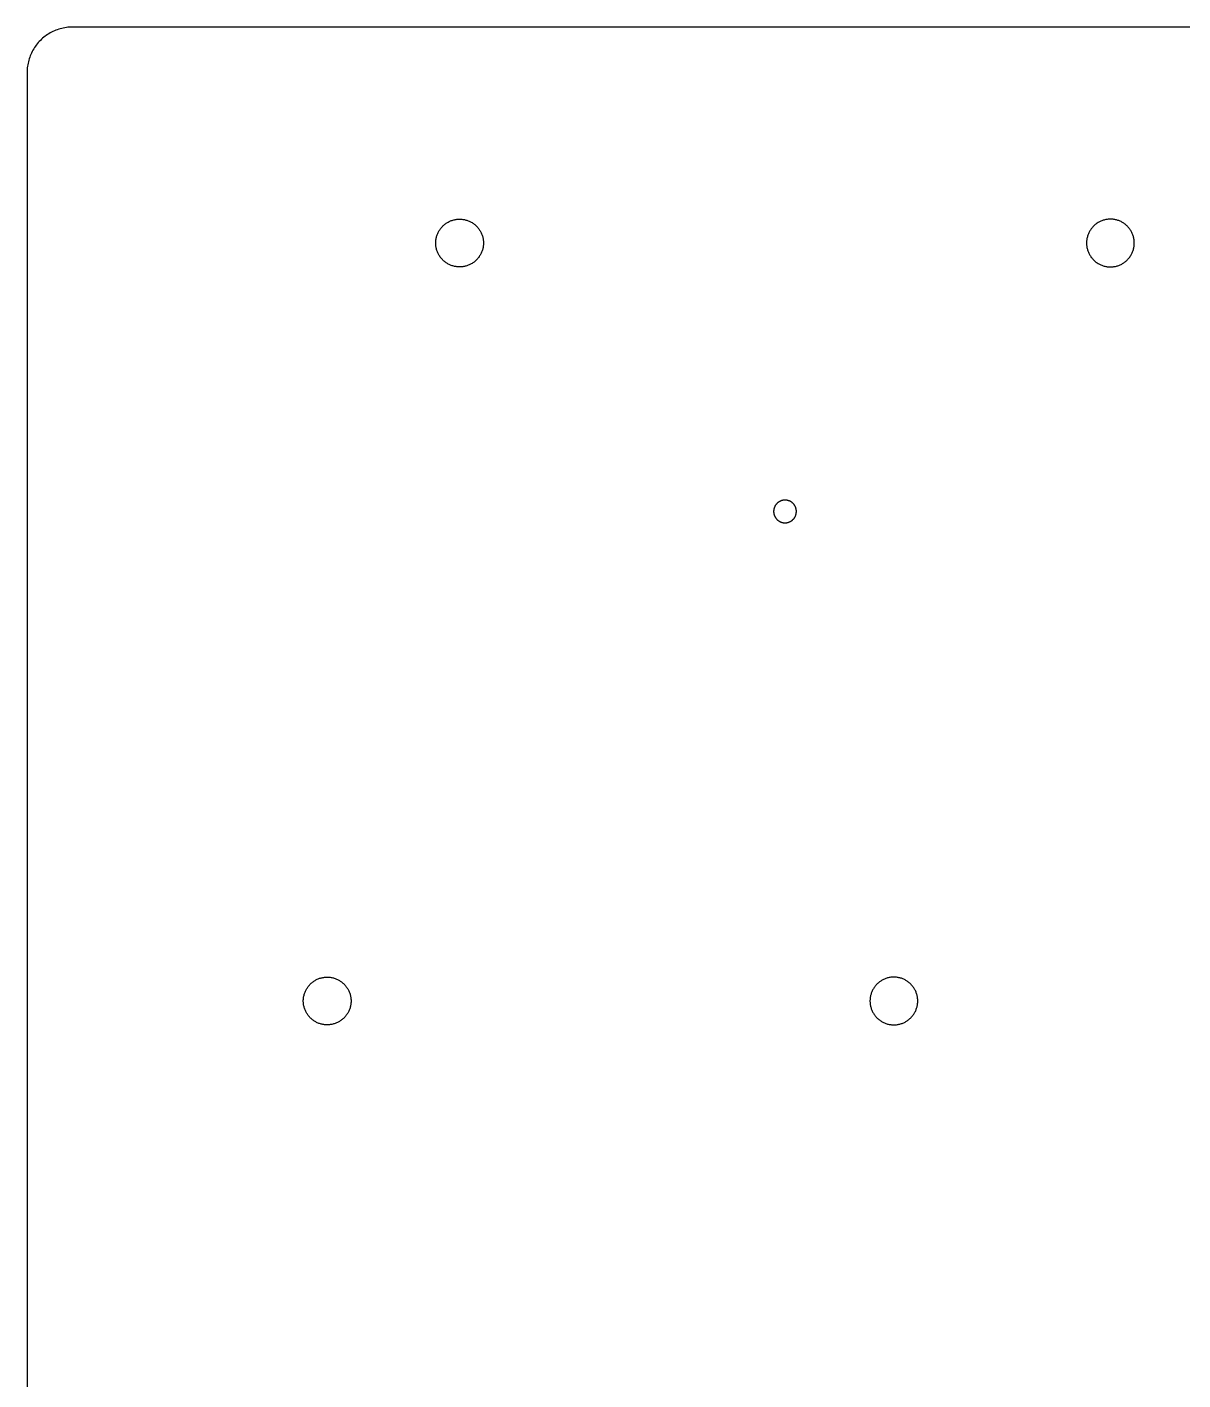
# Model space of a CAD drawing. Header units: millimetres. Extents: x 93 to 198, y -211 to -92.
# Drawn here: x 93.3 to 144.1, y -151.9 to -92.4 of the extents above; entities that cross this region are included whole.
import ezdxf

# ---------------------------------------------------------------- set-up
doc = ezdxf.new("R2010")
doc.units = ezdxf.units.MM
doc.layers.add('bottom_plate', color=18, linetype='Continuous', true_color=0x000000)

msp = doc.modelspace()

# ---------------------------------------------------------------- linework, layer by layer
at = {"layer": 'bottom_plate'}
for p, q in [((94.072, -92.821), (94.018, -92.863)), ((94.127, -92.781), (94.072, -92.821)), ((94.183, -92.742), (94.127, -92.781)), ((94.241, -92.706), (94.183, -92.742)), ((94.3, -92.671), (94.241, -92.706)), ((94.36, -92.639), (94.3, -92.671)), ((94.421, -92.609), (94.36, -92.639)), ((94.483, -92.58), (94.421, -92.609)), ((94.546, -92.554), (94.483, -92.58)), ((94.61, -92.53), (94.546, -92.554)), ((94.675, -92.508), (94.61, -92.53)), ((94.74, -92.489), (94.675, -92.508)), ((94.807, -92.472), (94.74, -92.489)), ((94.873, -92.457), (94.807, -92.472)), ((94.94, -92.444), (94.873, -92.457)), ((95.008, -92.433), (94.94, -92.444)), ((95.076, -92.425), (95.008, -92.433)), ((95.144, -92.419), (95.076, -92.425)), ((95.212, -92.416), (95.144, -92.419)), ((95.28, -92.415), (95.212, -92.416)), ((196.055, -92.415), (95.28, -92.415)), ((93.571, -93.376), (93.537, -93.435)), ((93.608, -93.318), (93.571, -93.376)), ((93.646, -93.261), (93.608, -93.318)), ((93.686, -93.206), (93.646, -93.261)), ((93.729, -93.153), (93.686, -93.206)), ((93.773, -93.1), (93.729, -93.153)), ((93.818, -93.05), (93.773, -93.1)), ((93.866, -93.001), (93.818, -93.05)), ((93.915, -92.953), (93.866, -93.001)), ((93.966, -92.907), (93.915, -92.953)), ((94.018, -92.863), (93.966, -92.907)), ((93.322, -94.008), (93.309, -94.075)), ((93.337, -93.941), (93.322, -94.008)), ((93.354, -93.875), (93.337, -93.941)), ((93.374, -93.81), (93.354, -93.875)), ((93.396, -93.745), (93.374, -93.81)), ((93.419, -93.681), (93.396, -93.745)), ((93.446, -93.618), (93.419, -93.681)), ((93.474, -93.556), (93.446, -93.618)), ((93.504, -93.495), (93.474, -93.556)), ((93.537, -93.435), (93.504, -93.495)), ((93.281, -94.346), (93.28, -94.415)), ((93.28, -94.415), (93.28, -209.427)), ((93.285, -94.278), (93.281, -94.346)), ((93.291, -94.21), (93.285, -94.278)), ((93.299, -94.142), (93.291, -94.21)), ((93.309, -94.075), (93.299, -94.142)), ((111.572, -101.163), (111.599, -101.138)), ((111.599, -101.138), (111.626, -101.114)), ((111.626, -101.114), (111.654, -101.091)), ((111.654, -101.091), (111.683, -101.068)), ((111.683, -101.068), (111.713, -101.047)), ((111.713, -101.047), (111.744, -101.027)), ((111.744, -101.027), (111.775, -101.008)), ((111.775, -101.008), (111.807, -100.991)), ((111.807, -100.991), (111.839, -100.974)), ((111.839, -100.974), (111.872, -100.958)), ((111.872, -100.958), (111.905, -100.944)), ((111.905, -100.944), (111.939, -100.93)), ((111.939, -100.93), (111.974, -100.918)), ((111.974, -100.918), (112.008, -100.907)), ((112.008, -100.907), (112.044, -100.898)), ((112.044, -100.898), (112.079, -100.889)), ((112.079, -100.889), (112.115, -100.882)), ((112.115, -100.882), (112.151, -100.876)), ((112.151, -100.876), (112.187, -100.871)), ((112.187, -100.871), (112.223, -100.868)), ((112.223, -100.868), (112.259, -100.866)), ((112.259, -100.866), (112.296, -100.865)), ((112.296, -100.865), (112.332, -100.865)), ((112.332, -100.865), (112.369, -100.867)), ((112.369, -100.867), (112.405, -100.87)), ((112.405, -100.87), (112.441, -100.874)), ((112.441, -100.874), (112.477, -100.879)), ((112.477, -100.879), (112.513, -100.886)), ((112.513, -100.886), (112.549, -100.893)), ((112.549, -100.893), (112.584, -100.902)), ((112.584, -100.902), (112.619, -100.913)), ((112.619, -100.913), (112.654, -100.924)), ((112.654, -100.924), (112.688, -100.937)), ((112.688, -100.937), (112.722, -100.951)), ((112.722, -100.951), (112.755, -100.966)), ((112.755, -100.966), (112.787, -100.982)), ((112.787, -100.982), (112.819, -100.999)), ((112.819, -100.999), (112.851, -101.018)), ((112.851, -101.018), (112.882, -101.037)), ((112.882, -101.037), (112.912, -101.058)), ((112.912, -101.058), (112.941, -101.079)), ((112.941, -101.079), (112.97, -101.102)), ((112.97, -101.102), (112.998, -101.126)), ((112.998, -101.126), (113.025, -101.15)), ((113.025, -101.15), (113.051, -101.175)), ((140.21, -101.15), (140.184, -101.175)), ((140.237, -101.126), (140.21, -101.15)), ((140.265, -101.102), (140.237, -101.126)), ((140.294, -101.079), (140.265, -101.102)), ((140.323, -101.058), (140.294, -101.079)), ((140.353, -101.037), (140.323, -101.058)), ((140.384, -101.018), (140.353, -101.037)), ((140.416, -100.999), (140.384, -101.018)), ((140.448, -100.982), (140.416, -100.999)), ((140.48, -100.966), (140.448, -100.982)), ((140.514, -100.951), (140.48, -100.966)), ((140.547, -100.937), (140.514, -100.951)), ((140.581, -100.924), (140.547, -100.937)), ((140.616, -100.913), (140.581, -100.924)), ((140.651, -100.902), (140.616, -100.913)), ((140.686, -100.893), (140.651, -100.902)), ((140.722, -100.886), (140.686, -100.893)), ((140.758, -100.879), (140.722, -100.886)), ((140.794, -100.874), (140.758, -100.879)), ((140.83, -100.87), (140.794, -100.874)), ((140.866, -100.867), (140.83, -100.87)), ((140.903, -100.865), (140.866, -100.867)), ((140.939, -100.865), (140.903, -100.865)), ((140.976, -100.866), (140.939, -100.865)), ((141.012, -100.868), (140.976, -100.866)), ((141.048, -100.871), (141.012, -100.868)), ((141.084, -100.876), (141.048, -100.871)), ((141.12, -100.882), (141.084, -100.876)), ((141.156, -100.889), (141.12, -100.882)), ((141.192, -100.898), (141.156, -100.889)), ((141.227, -100.907), (141.192, -100.898)), ((141.261, -100.918), (141.227, -100.907)), ((141.296, -100.93), (141.261, -100.918)), ((141.33, -100.944), (141.296, -100.93)), ((141.363, -100.958), (141.33, -100.944)), ((141.396, -100.974), (141.363, -100.958)), ((141.429, -100.991), (141.396, -100.974)), ((141.46, -101.008), (141.429, -100.991)), ((141.491, -101.027), (141.46, -101.008)), ((141.522, -101.047), (141.491, -101.027)), ((141.552, -101.068), (141.522, -101.047)), ((141.581, -101.091), (141.552, -101.068)), ((141.609, -101.114), (141.581, -101.091)), ((141.636, -101.138), (141.609, -101.114)), ((141.663, -101.163), (141.636, -101.138)), ((111.265, -101.769), (111.271, -101.733)), ((111.271, -101.733), (111.278, -101.698)), ((111.278, -101.698), (111.286, -101.662)), ((111.286, -101.662), (111.295, -101.627)), ((111.295, -101.627), (111.306, -101.592)), ((111.306, -101.592), (111.318, -101.558)), ((111.318, -101.558), (111.331, -101.523)), ((111.331, -101.523), (111.345, -101.49)), ((111.345, -101.49), (111.36, -101.457)), ((111.36, -101.457), (111.377, -101.424)), ((111.377, -101.424), (111.394, -101.392)), ((111.394, -101.392), (111.413, -101.361)), ((111.413, -101.361), (111.433, -101.33)), ((111.433, -101.33), (111.453, -101.301)), ((111.453, -101.301), (111.475, -101.271)), ((111.475, -101.271), (111.498, -101.243)), ((111.498, -101.243), (111.522, -101.215)), ((111.522, -101.215), (111.547, -101.189)), ((111.547, -101.189), (111.572, -101.163)), ((113.051, -101.175), (113.076, -101.202)), ((113.076, -101.202), (113.1, -101.229)), ((113.1, -101.229), (113.124, -101.257)), ((113.124, -101.257), (113.146, -101.286)), ((113.146, -101.286), (113.167, -101.315)), ((113.167, -101.315), (113.187, -101.346)), ((113.187, -101.346), (113.207, -101.377)), ((113.207, -101.377), (113.225, -101.408)), ((113.225, -101.408), (113.242, -101.44)), ((113.242, -101.44), (113.258, -101.473)), ((113.258, -101.473), (113.272, -101.507)), ((113.272, -101.507), (113.286, -101.54)), ((113.286, -101.54), (113.298, -101.575)), ((113.298, -101.575), (113.31, -101.609)), ((113.31, -101.609), (113.32, -101.644)), ((113.32, -101.644), (113.328, -101.68)), ((113.328, -101.68), (113.336, -101.715)), ((113.336, -101.715), (113.342, -101.751)), ((113.342, -101.751), (113.347, -101.787)), ((139.893, -101.751), (139.888, -101.787)), ((139.899, -101.715), (139.893, -101.751)), ((139.907, -101.68), (139.899, -101.715)), ((139.915, -101.644), (139.907, -101.68)), ((139.925, -101.609), (139.915, -101.644)), ((139.937, -101.575), (139.925, -101.609)), ((139.949, -101.54), (139.937, -101.575)), ((139.963, -101.507), (139.949, -101.54)), ((139.977, -101.473), (139.963, -101.507)), ((139.993, -101.44), (139.977, -101.473)), ((140.01, -101.408), (139.993, -101.44)), ((140.028, -101.377), (140.01, -101.408)), ((140.048, -101.346), (140.028, -101.377)), ((140.068, -101.315), (140.048, -101.346)), ((140.089, -101.286), (140.068, -101.315)), ((140.112, -101.257), (140.089, -101.286)), ((140.135, -101.229), (140.112, -101.257)), ((140.159, -101.202), (140.135, -101.229)), ((140.184, -101.175), (140.159, -101.202)), ((141.688, -101.189), (141.663, -101.163)), ((141.713, -101.215), (141.688, -101.189)), ((141.737, -101.243), (141.713, -101.215)), ((141.76, -101.271), (141.737, -101.243)), ((141.782, -101.301), (141.76, -101.271)), ((141.802, -101.33), (141.782, -101.301)), ((141.822, -101.361), (141.802, -101.33)), ((141.841, -101.392), (141.822, -101.361)), ((141.858, -101.424), (141.841, -101.392)), ((141.875, -101.457), (141.858, -101.424)), ((141.89, -101.49), (141.875, -101.457)), ((141.904, -101.523), (141.89, -101.49)), ((141.917, -101.558), (141.904, -101.523)), ((141.929, -101.592), (141.917, -101.558)), ((141.94, -101.627), (141.929, -101.592)), ((141.949, -101.662), (141.94, -101.627)), ((141.957, -101.698), (141.949, -101.662)), ((141.964, -101.733), (141.957, -101.698)), ((141.97, -101.769), (141.964, -101.733)), ((111.255, -101.915), (111.256, -101.878)), ((111.256, -101.951), (111.255, -101.915)), ((111.256, -101.878), (111.258, -101.842)), ((111.258, -101.988), (111.256, -101.951)), ((111.258, -101.842), (111.261, -101.806)), ((111.261, -102.024), (111.258, -101.988)), ((111.261, -101.806), (111.265, -101.769)), ((111.265, -102.06), (111.261, -102.024)), ((111.271, -102.096), (111.265, -102.06)), ((111.278, -102.132), (111.271, -102.096)), ((111.286, -102.167), (111.278, -102.132)), ((111.295, -102.203), (111.286, -102.167)), ((111.306, -102.237), (111.295, -102.203)), ((111.318, -102.272), (111.306, -102.237)), ((111.331, -102.306), (111.318, -102.272)), ((111.345, -102.34), (111.331, -102.306)), ((111.36, -102.373), (111.345, -102.34)), ((113.272, -102.323), (113.258, -102.356)), ((113.286, -102.289), (113.272, -102.323)), ((113.298, -102.255), (113.286, -102.289)), ((113.31, -102.22), (113.298, -102.255)), ((113.32, -102.185), (113.31, -102.22)), ((113.328, -102.15), (113.32, -102.185)), ((113.336, -102.114), (113.328, -102.15)), ((113.342, -102.078), (113.336, -102.114)), ((113.347, -102.042), (113.342, -102.078)), ((113.347, -101.787), (113.351, -101.824)), ((113.351, -102.006), (113.347, -102.042)), ((113.351, -101.824), (113.354, -101.86)), ((113.354, -101.969), (113.351, -102.006)), ((113.354, -101.86), (113.355, -101.896)), ((113.355, -101.933), (113.354, -101.969)), ((113.355, -101.896), (113.355, -101.933)), ((139.881, -101.86), (139.88, -101.896)), ((139.88, -101.896), (139.88, -101.933)), ((139.88, -101.933), (139.881, -101.969)), ((139.884, -101.824), (139.881, -101.86)), ((139.881, -101.969), (139.884, -102.006)), ((139.888, -101.787), (139.884, -101.824)), ((139.884, -102.006), (139.888, -102.042)), ((139.888, -102.042), (139.893, -102.078)), ((139.893, -102.078), (139.899, -102.114)), ((139.899, -102.114), (139.907, -102.15)), ((139.907, -102.15), (139.915, -102.185)), ((139.915, -102.185), (139.925, -102.22)), ((139.925, -102.22), (139.937, -102.255)), ((139.937, -102.255), (139.949, -102.289)), ((139.949, -102.289), (139.963, -102.323)), ((139.963, -102.323), (139.977, -102.356)), ((141.875, -102.373), (141.89, -102.34)), ((141.89, -102.34), (141.904, -102.306)), ((141.904, -102.306), (141.917, -102.272)), ((141.917, -102.272), (141.929, -102.237)), ((141.929, -102.237), (141.94, -102.203)), ((141.94, -102.203), (141.949, -102.167)), ((141.949, -102.167), (141.957, -102.132)), ((141.957, -102.132), (141.964, -102.096)), ((141.964, -102.096), (141.97, -102.06)), ((141.974, -101.806), (141.97, -101.769)), ((141.97, -102.06), (141.974, -102.024)), ((141.978, -101.842), (141.974, -101.806)), ((141.974, -102.024), (141.978, -101.988)), ((141.979, -101.878), (141.978, -101.842)), ((141.978, -101.988), (141.979, -101.951)), ((141.98, -101.915), (141.979, -101.878)), ((141.979, -101.951), (141.98, -101.915)), ((111.377, -102.405), (111.36, -102.373)), ((111.394, -102.437), (111.377, -102.405)), ((111.413, -102.468), (111.394, -102.437)), ((111.433, -102.499), (111.413, -102.468)), ((111.453, -102.529), (111.433, -102.499)), ((111.475, -102.558), (111.453, -102.529)), ((111.498, -102.587), (111.475, -102.558)), ((111.522, -102.614), (111.498, -102.587)), ((111.547, -102.641), (111.522, -102.614)), ((111.572, -102.667), (111.547, -102.641)), ((111.599, -102.692), (111.572, -102.667)), ((111.626, -102.716), (111.599, -102.692)), ((111.654, -102.739), (111.626, -102.716)), ((111.683, -102.761), (111.654, -102.739)), ((111.713, -102.782), (111.683, -102.761)), ((111.744, -102.802), (111.713, -102.782)), ((111.775, -102.821), (111.744, -102.802)), ((111.807, -102.839), (111.775, -102.821)), ((111.839, -102.856), (111.807, -102.839)), ((111.872, -102.871), (111.839, -102.856)), ((111.905, -102.886), (111.872, -102.871)), ((111.939, -102.899), (111.905, -102.886)), ((111.974, -102.911), (111.939, -102.899)), ((112.008, -102.922), (111.974, -102.911)), ((112.044, -102.932), (112.008, -102.922)), ((112.079, -102.94), (112.044, -102.932)), ((112.115, -102.947), (112.079, -102.94)), ((112.513, -102.944), (112.477, -102.95)), ((112.549, -102.936), (112.513, -102.944)), ((112.584, -102.927), (112.549, -102.936)), ((112.619, -102.917), (112.584, -102.927)), ((112.654, -102.905), (112.619, -102.917)), ((112.688, -102.892), (112.654, -102.905)), ((112.722, -102.879), (112.688, -102.892)), ((112.755, -102.864), (112.722, -102.879)), ((112.787, -102.847), (112.755, -102.864)), ((112.819, -102.83), (112.787, -102.847)), ((112.851, -102.812), (112.819, -102.83)), ((112.882, -102.792), (112.851, -102.812)), ((112.912, -102.772), (112.882, -102.792)), ((112.941, -102.75), (112.912, -102.772)), ((112.97, -102.727), (112.941, -102.75)), ((112.998, -102.704), (112.97, -102.727)), ((113.025, -102.679), (112.998, -102.704)), ((113.051, -102.654), (113.025, -102.679)), ((113.076, -102.628), (113.051, -102.654)), ((113.1, -102.6), (113.076, -102.628)), ((113.124, -102.572), (113.1, -102.6)), ((113.146, -102.544), (113.124, -102.572)), ((113.167, -102.514), (113.146, -102.544)), ((113.187, -102.484), (113.167, -102.514)), ((113.207, -102.453), (113.187, -102.484)), ((113.225, -102.421), (113.207, -102.453)), ((113.242, -102.389), (113.225, -102.421)), ((113.258, -102.356), (113.242, -102.389)), ((139.977, -102.356), (139.993, -102.389)), ((139.993, -102.389), (140.01, -102.421)), ((140.01, -102.421), (140.028, -102.453)), ((140.028, -102.453), (140.048, -102.484)), ((140.048, -102.484), (140.068, -102.514)), ((140.068, -102.514), (140.089, -102.544)), ((140.089, -102.544), (140.112, -102.572)), ((140.112, -102.572), (140.135, -102.6)), ((140.135, -102.6), (140.159, -102.628)), ((140.159, -102.628), (140.184, -102.654)), ((140.184, -102.654), (140.21, -102.679)), ((140.21, -102.679), (140.237, -102.704)), ((140.237, -102.704), (140.265, -102.727)), ((140.265, -102.727), (140.294, -102.75)), ((140.294, -102.75), (140.323, -102.772)), ((140.323, -102.772), (140.353, -102.792)), ((140.353, -102.792), (140.384, -102.812)), ((140.384, -102.812), (140.416, -102.83)), ((140.416, -102.83), (140.448, -102.847)), ((140.448, -102.847), (140.48, -102.864)), ((140.48, -102.864), (140.514, -102.879)), ((140.514, -102.879), (140.547, -102.892)), ((140.547, -102.892), (140.581, -102.905)), ((140.581, -102.905), (140.616, -102.917)), ((140.616, -102.917), (140.651, -102.927)), ((140.651, -102.927), (140.686, -102.936)), ((140.686, -102.936), (140.722, -102.944)), ((140.722, -102.944), (140.758, -102.95)), ((141.12, -102.947), (141.156, -102.94)), ((141.156, -102.94), (141.192, -102.932)), ((141.192, -102.932), (141.227, -102.922)), ((141.227, -102.922), (141.261, -102.911)), ((141.261, -102.911), (141.296, -102.899)), ((141.296, -102.899), (141.33, -102.886)), ((141.33, -102.886), (141.363, -102.871)), ((141.363, -102.871), (141.396, -102.856)), ((141.396, -102.856), (141.429, -102.839)), ((141.429, -102.839), (141.46, -102.821)), ((141.46, -102.821), (141.491, -102.802)), ((141.491, -102.802), (141.522, -102.782)), ((141.522, -102.782), (141.552, -102.761)), ((141.552, -102.761), (141.581, -102.739)), ((141.581, -102.739), (141.609, -102.716)), ((141.609, -102.716), (141.636, -102.692)), ((141.636, -102.692), (141.663, -102.667)), ((141.663, -102.667), (141.688, -102.641)), ((141.688, -102.641), (141.713, -102.614)), ((141.713, -102.614), (141.737, -102.587)), ((141.737, -102.587), (141.76, -102.558)), ((141.76, -102.558), (141.782, -102.529)), ((141.782, -102.529), (141.802, -102.499)), ((141.802, -102.499), (141.822, -102.468)), ((141.822, -102.468), (141.841, -102.437)), ((141.841, -102.437), (141.858, -102.405)), ((141.858, -102.405), (141.875, -102.373)), ((112.151, -102.953), (112.115, -102.947)), ((112.187, -102.958), (112.151, -102.953)), ((112.223, -102.962), (112.187, -102.958)), ((112.259, -102.964), (112.223, -102.962)), ((112.296, -102.965), (112.259, -102.964)), ((112.332, -102.964), (112.296, -102.965)), ((112.369, -102.963), (112.332, -102.964)), ((112.405, -102.96), (112.369, -102.963)), ((112.441, -102.956), (112.405, -102.96)), ((112.477, -102.95), (112.441, -102.956)), ((140.758, -102.95), (140.794, -102.956)), ((140.794, -102.956), (140.83, -102.96)), ((140.83, -102.96), (140.866, -102.963)), ((140.866, -102.963), (140.903, -102.964)), ((140.903, -102.964), (140.939, -102.965)), ((140.939, -102.965), (140.976, -102.964)), ((140.976, -102.964), (141.012, -102.962)), ((141.012, -102.962), (141.048, -102.958)), ((141.048, -102.958), (141.084, -102.953)), ((141.084, -102.953), (141.12, -102.947)), ((126.124, -113.643, -5.15), (126.121, -113.661, -5.15)), ((126.127, -113.626, -5.15), (126.124, -113.643, -5.15)), ((126.13, -113.609, -5.15), (126.127, -113.626, -5.15)), ((126.134, -113.592, -5.15), (126.13, -113.609, -5.15)), ((126.139, -113.576, -5.15), (126.134, -113.592, -5.15)), ((126.145, -113.559, -5.15), (126.139, -113.576, -5.15)), ((126.15, -113.543, -5.15), (126.145, -113.559, -5.15)), ((126.157, -113.527, -5.15), (126.15, -113.543, -5.15)), ((126.164, -113.511, -5.15), (126.157, -113.527, -5.15)), ((126.172, -113.495, -5.15), (126.164, -113.511, -5.15)), ((126.18, -113.48, -5.15), (126.172, -113.495, -5.15)), ((126.188, -113.465, -5.15), (126.18, -113.48, -5.15)), ((126.197, -113.45, -5.15), (126.188, -113.465, -5.15)), ((126.207, -113.436, -5.15), (126.197, -113.45, -5.15)), ((126.217, -113.422, -5.15), (126.207, -113.436, -5.15)), ((126.228, -113.408, -5.15), (126.217, -113.422, -5.15)), ((126.239, -113.395, -5.15), (126.228, -113.408, -5.15)), ((126.251, -113.382, -5.15), (126.239, -113.395, -5.15)), ((126.263, -113.369, -5.15), (126.251, -113.382, -5.15)), ((126.275, -113.357, -5.15), (126.263, -113.369, -5.15)), ((126.288, -113.345, -5.15), (126.275, -113.357, -5.15)), ((126.301, -113.334, -5.15), (126.288, -113.345, -5.15)), ((126.315, -113.323, -5.15), (126.301, -113.334, -5.15)), ((126.329, -113.313, -5.15), (126.315, -113.323, -5.15)), ((126.343, -113.303, -5.15), (126.329, -113.313, -5.15)), ((126.358, -113.294, -5.15), (126.343, -113.303, -5.15)), ((126.373, -113.285, -5.15), (126.358, -113.294, -5.15)), ((126.388, -113.277, -5.15), (126.373, -113.285, -5.15)), ((126.403, -113.269, -5.15), (126.388, -113.277, -5.15)), ((126.419, -113.262, -5.15), (126.403, -113.269, -5.15)), ((126.435, -113.256, -5.15), (126.419, -113.262, -5.15)), ((126.452, -113.25, -5.15), (126.435, -113.256, -5.15)), ((126.468, -113.244, -5.15), (126.452, -113.25, -5.15)), ((126.485, -113.239, -5.15), (126.468, -113.244, -5.15)), ((126.502, -113.235, -5.15), (126.485, -113.239, -5.15)), ((126.518, -113.231, -5.15), (126.502, -113.235, -5.15)), ((126.536, -113.228, -5.15), (126.518, -113.231, -5.15)), ((126.553, -113.225, -5.15), (126.536, -113.228, -5.15)), ((126.57, -113.223, -5.15), (126.553, -113.225, -5.15)), ((126.587, -113.222, -5.15), (126.57, -113.223, -5.15)), ((126.605, -113.221, -5.15), (126.587, -113.222, -5.15)), ((126.622, -113.221, -5.15), (126.605, -113.221, -5.15)), ((126.639, -113.222, -5.15), (126.622, -113.221, -5.15)), ((126.657, -113.223, -5.15), (126.639, -113.222, -5.15)), ((126.674, -113.224, -5.15), (126.657, -113.223, -5.15)), ((126.691, -113.227, -5.15), (126.674, -113.224, -5.15)), ((126.708, -113.229, -5.15), (126.691, -113.227, -5.15)), ((126.725, -113.233, -5.15), (126.708, -113.229, -5.15)), ((126.742, -113.237, -5.15), (126.725, -113.233, -5.15)), ((126.759, -113.242, -5.15), (126.742, -113.237, -5.15)), ((126.775, -113.247, -5.15), (126.759, -113.242, -5.15)), ((126.792, -113.252, -5.15), (126.775, -113.247, -5.15)), ((126.808, -113.259, -5.15), (126.792, -113.252, -5.15)), ((126.824, -113.266, -5.15), (126.808, -113.259, -5.15)), ((126.84, -113.273, -5.15), (126.824, -113.266, -5.15)), ((126.855, -113.281, -5.15), (126.84, -113.273, -5.15)), ((126.87, -113.29, -5.15), (126.855, -113.281, -5.15)), ((126.885, -113.299, -5.15), (126.87, -113.29, -5.15)), ((126.899, -113.308, -5.15), (126.885, -113.299, -5.15)), ((126.914, -113.318, -5.15), (126.899, -113.308, -5.15)), ((126.927, -113.329, -5.15), (126.914, -113.318, -5.15)), ((126.941, -113.34, -5.15), (126.927, -113.329, -5.15)), ((126.954, -113.351, -5.15), (126.941, -113.34, -5.15)), ((126.967, -113.363, -5.15), (126.954, -113.351, -5.15)), ((126.979, -113.375, -5.15), (126.967, -113.363, -5.15)), ((126.991, -113.388, -5.15), (126.979, -113.375, -5.15)), ((127.002, -113.401, -5.15), (126.991, -113.388, -5.15)), ((127.013, -113.415, -5.15), (127.002, -113.401, -5.15)), ((127.023, -113.429, -5.15), (127.013, -113.415, -5.15)), ((127.033, -113.443, -5.15), (127.023, -113.429, -5.15)), ((127.042, -113.458, -5.15), (127.033, -113.443, -5.15)), ((127.051, -113.472, -5.15), (127.042, -113.458, -5.15)), ((127.06, -113.488, -5.15), (127.051, -113.472, -5.15)), ((127.068, -113.503, -5.15), (127.06, -113.488, -5.15)), ((127.075, -113.519, -5.15), (127.068, -113.503, -5.15)), ((127.082, -113.535, -5.15), (127.075, -113.519, -5.15)), ((127.088, -113.551, -5.15), (127.082, -113.535, -5.15)), ((127.093, -113.567, -5.15), (127.088, -113.551, -5.15)), ((127.098, -113.584, -5.15), (127.093, -113.567, -5.15)), ((127.103, -113.601, -5.15), (127.098, -113.584, -5.15)), ((127.107, -113.618, -5.15), (127.103, -113.601, -5.15)), ((127.11, -113.635, -5.15), (127.107, -113.618, -5.15)), ((127.113, -113.652, -5.15), (127.11, -113.635, -5.15)), ((127.115, -113.669, -5.15), (127.113, -113.652, -5.15)), ((126.119, -113.678, -5.15), (126.118, -113.695, -5.15)), ((126.118, -113.695, -5.15), (126.118, -113.712, -5.15)), ((126.118, -113.712, -5.15), (126.118, -113.73, -5.15)), ((126.118, -113.73, -5.15), (126.118, -113.747, -5.15)), ((126.118, -113.747, -5.15), (126.119, -113.764, -5.15)), ((126.121, -113.661, -5.15), (126.119, -113.678, -5.15)), ((126.119, -113.764, -5.15), (126.121, -113.782, -5.15)), ((126.121, -113.782, -5.15), (126.124, -113.799, -5.15)), ((126.124, -113.799, -5.15), (126.127, -113.816, -5.15)), ((126.127, -113.816, -5.15), (126.13, -113.833, -5.15)), ((126.13, -113.833, -5.15), (126.134, -113.85, -5.15)), ((126.134, -113.85, -5.15), (126.139, -113.867, -5.15)), ((126.139, -113.867, -5.15), (126.145, -113.883, -5.15)), ((126.145, -113.883, -5.15), (126.15, -113.899, -5.15)), ((126.15, -113.899, -5.15), (126.157, -113.915, -5.15)), ((126.157, -113.915, -5.15), (126.164, -113.931, -5.15)), ((126.164, -113.931, -5.15), (126.172, -113.947, -5.15)), ((126.172, -113.947, -5.15), (126.18, -113.962, -5.15)), ((126.18, -113.962, -5.15), (126.188, -113.977, -5.15)), ((126.188, -113.977, -5.15), (126.197, -113.992, -5.15)), ((126.197, -113.992, -5.15), (126.207, -114.007, -5.15)), ((126.207, -114.007, -5.15), (126.217, -114.021, -5.15)), ((126.217, -114.021, -5.15), (126.228, -114.034, -5.15)), ((126.228, -114.034, -5.15), (126.239, -114.048, -5.15)), ((126.239, -114.048, -5.15), (126.251, -114.061, -5.15)), ((126.251, -114.061, -5.15), (126.263, -114.073, -5.15)), ((126.263, -114.073, -5.15), (126.275, -114.085, -5.15)), ((126.275, -114.085, -5.15), (126.288, -114.097, -5.15)), ((126.288, -114.097, -5.15), (126.301, -114.108, -5.15)), ((126.301, -114.108, -5.15), (126.315, -114.119, -5.15)), ((126.315, -114.119, -5.15), (126.329, -114.129, -5.15)), ((126.329, -114.129, -5.15), (126.343, -114.139, -5.15)), ((126.343, -114.139, -5.15), (126.358, -114.148, -5.15)), ((126.358, -114.148, -5.15), (126.373, -114.157, -5.15)), ((126.373, -114.157, -5.15), (126.388, -114.165, -5.15)), ((126.388, -114.165, -5.15), (126.403, -114.173, -5.15)), ((126.403, -114.173, -5.15), (126.419, -114.18, -5.15)), ((126.419, -114.18, -5.15), (126.435, -114.187, -5.15)), ((126.435, -114.187, -5.15), (126.452, -114.193, -5.15)), ((126.452, -114.193, -5.15), (126.468, -114.198, -5.15)), ((126.468, -114.198, -5.15), (126.485, -114.203, -5.15)), ((126.485, -114.203, -5.15), (126.502, -114.207, -5.15)), ((126.502, -114.207, -5.15), (126.518, -114.211, -5.15)), ((126.518, -114.211, -5.15), (126.536, -114.214, -5.15)), ((126.536, -114.214, -5.15), (126.553, -114.217, -5.15)), ((126.553, -114.217, -5.15), (126.57, -114.219, -5.15)), ((126.57, -114.219, -5.15), (126.587, -114.22, -5.15)), ((126.587, -114.22, -5.15), (126.605, -114.221, -5.15)), ((126.605, -114.221, -5.15), (126.622, -114.221, -5.15)), ((126.622, -114.221, -5.15), (126.639, -114.221, -5.15)), ((126.639, -114.221, -5.15), (126.657, -114.22, -5.15)), ((126.657, -114.22, -5.15), (126.674, -114.218, -5.15)), ((126.674, -114.218, -5.15), (126.691, -114.216, -5.15)), ((126.691, -114.216, -5.15), (126.708, -114.213, -5.15)), ((126.708, -114.213, -5.15), (126.725, -114.209, -5.15)), ((126.725, -114.209, -5.15), (126.742, -114.205, -5.15)), ((126.742, -114.205, -5.15), (126.759, -114.201, -5.15)), ((126.759, -114.201, -5.15), (126.775, -114.196, -5.15)), ((126.775, -114.196, -5.15), (126.792, -114.19, -5.15)), ((126.792, -114.19, -5.15), (126.808, -114.184, -5.15)), ((126.808, -114.184, -5.15), (126.824, -114.177, -5.15)), ((126.824, -114.177, -5.15), (126.84, -114.169, -5.15)), ((126.84, -114.169, -5.15), (126.855, -114.161, -5.15)), ((126.855, -114.161, -5.15), (126.87, -114.153, -5.15)), ((126.87, -114.153, -5.15), (126.885, -114.144, -5.15)), ((126.885, -114.144, -5.15), (126.899, -114.134, -5.15)), ((126.899, -114.134, -5.15), (126.914, -114.124, -5.15)), ((126.914, -114.124, -5.15), (126.927, -114.114, -5.15)), ((126.927, -114.114, -5.15), (126.941, -114.103, -5.15)), ((126.941, -114.103, -5.15), (126.954, -114.091, -5.15)), ((126.954, -114.091, -5.15), (126.967, -114.079, -5.15)), ((126.967, -114.079, -5.15), (126.979, -114.067, -5.15)), ((126.979, -114.067, -5.15), (126.991, -114.054, -5.15)), ((126.991, -114.054, -5.15), (127.002, -114.041, -5.15)), ((127.002, -114.041, -5.15), (127.013, -114.028, -5.15)), ((127.013, -114.028, -5.15), (127.023, -114.014, -5.15)), ((127.023, -114.014, -5.15), (127.033, -113.999, -5.15)), ((127.033, -113.999, -5.15), (127.042, -113.985, -5.15)), ((127.042, -113.985, -5.15), (127.051, -113.97, -5.15)), ((127.051, -113.97, -5.15), (127.06, -113.955, -5.15)), ((127.06, -113.955, -5.15), (127.068, -113.939, -5.15)), ((127.068, -113.939, -5.15), (127.075, -113.923, -5.15)), ((127.075, -113.923, -5.15), (127.082, -113.907, -5.15)), ((127.082, -113.907, -5.15), (127.088, -113.891, -5.15)), ((127.088, -113.891, -5.15), (127.093, -113.875, -5.15)), ((127.093, -113.875, -5.15), (127.098, -113.858, -5.15)), ((127.098, -113.858, -5.15), (127.103, -113.841, -5.15)), ((127.103, -113.841, -5.15), (127.107, -113.825, -5.15)), ((127.107, -113.825, -5.15), (127.11, -113.808, -5.15)), ((127.11, -113.808, -5.15), (127.113, -113.79, -5.15)), ((127.113, -113.79, -5.15), (127.115, -113.773, -5.15)), ((127.116, -113.686, -5.15), (127.115, -113.669, -5.15)), ((127.115, -113.773, -5.15), (127.116, -113.756, -5.15)), ((127.117, -113.704, -5.15), (127.116, -113.686, -5.15)), ((127.116, -113.756, -5.15), (127.117, -113.739, -5.15)), ((127.118, -113.721, -5.15), (127.117, -113.704, -5.15)), ((127.117, -113.739, -5.15), (127.118, -113.721, -5.15)), ((105.747, -134.5), (105.774, -134.475)), ((105.774, -134.475), (105.801, -134.451)), ((105.801, -134.451), (105.829, -134.428)), ((105.829, -134.428), (105.858, -134.406)), ((105.858, -134.406), (105.888, -134.385)), ((105.888, -134.385), (105.919, -134.365)), ((105.919, -134.365), (105.95, -134.346)), ((105.95, -134.346), (105.982, -134.328)), ((105.982, -134.328), (106.014, -134.311)), ((106.014, -134.311), (106.047, -134.296)), ((106.047, -134.296), (106.08, -134.281)), ((106.08, -134.281), (106.114, -134.268)), ((106.114, -134.268), (106.149, -134.256)), ((106.149, -134.256), (106.183, -134.245)), ((106.183, -134.245), (106.219, -134.235)), ((106.219, -134.235), (106.254, -134.227)), ((106.254, -134.227), (106.29, -134.22)), ((106.29, -134.22), (106.326, -134.214)), ((106.326, -134.214), (106.362, -134.209)), ((106.362, -134.209), (106.398, -134.205)), ((106.398, -134.205), (106.434, -134.203)), ((106.434, -134.203), (106.471, -134.202)), ((106.471, -134.202), (106.507, -134.203)), ((106.507, -134.203), (106.544, -134.204)), ((106.544, -134.204), (106.58, -134.207)), ((106.58, -134.207), (106.616, -134.211)), ((106.616, -134.211), (106.652, -134.216)), ((106.652, -134.216), (106.688, -134.223)), ((106.688, -134.223), (106.724, -134.231)), ((106.724, -134.231), (106.759, -134.24)), ((106.759, -134.24), (106.794, -134.25)), ((106.794, -134.25), (106.829, -134.262)), ((106.829, -134.262), (106.863, -134.274)), ((106.863, -134.274), (106.897, -134.288)), ((106.897, -134.288), (106.93, -134.303)), ((106.93, -134.303), (106.962, -134.32)), ((106.962, -134.32), (106.994, -134.337)), ((106.994, -134.337), (107.026, -134.355)), ((107.026, -134.355), (107.057, -134.375)), ((107.057, -134.375), (107.087, -134.395)), ((107.087, -134.395), (107.116, -134.417)), ((107.116, -134.417), (107.145, -134.439)), ((107.145, -134.439), (107.173, -134.463)), ((107.173, -134.463), (107.2, -134.488)), ((130.713, -134.463, 0.8), (130.686, -134.488, 0.8)), ((130.74, -134.44, 0.8), (130.713, -134.463, 0.8)), ((130.769, -134.417, 0.8), (130.74, -134.44, 0.8)), ((130.798, -134.396, 0.8), (130.769, -134.417, 0.8)), ((130.829, -134.375, 0.8), (130.798, -134.396, 0.8)), ((130.859, -134.355, 0.8), (130.829, -134.375, 0.8)), ((130.891, -134.337, 0.8), (130.859, -134.355, 0.8)), ((130.923, -134.32, 0.8), (130.891, -134.337, 0.8)), ((130.956, -134.304, 0.8), (130.923, -134.32, 0.8)), ((130.989, -134.289, 0.8), (130.956, -134.304, 0.8)), ((131.022, -134.275, 0.8), (130.989, -134.289, 0.8)), ((131.057, -134.262, 0.8), (131.022, -134.275, 0.8)), ((131.091, -134.25, 0.8), (131.057, -134.262, 0.8)), ((131.126, -134.24, 0.8), (131.091, -134.25, 0.8)), ((131.161, -134.231, 0.8), (131.126, -134.24, 0.8)), ((131.197, -134.223, 0.8), (131.161, -134.231, 0.8)), ((131.233, -134.217, 0.8), (131.197, -134.223, 0.8)), ((131.269, -134.211, 0.8), (131.233, -134.217, 0.8)), ((131.305, -134.207, 0.8), (131.269, -134.211, 0.8)), ((131.342, -134.204, 0.8), (131.305, -134.207, 0.8)), ((131.378, -134.203, 0.8), (131.342, -134.204, 0.8)), ((131.414, -134.202, 0.8), (131.378, -134.203, 0.8)), ((131.451, -134.203, 0.8), (131.414, -134.202, 0.8)), ((131.487, -134.206, 0.8), (131.451, -134.203, 0.8)), ((131.523, -134.209, 0.8), (131.487, -134.206, 0.8)), ((131.56, -134.214, 0.8), (131.523, -134.209, 0.8)), ((131.596, -134.22, 0.8), (131.56, -134.214, 0.8)), ((131.631, -134.227, 0.8), (131.596, -134.22, 0.8)), ((131.667, -134.235, 0.8), (131.631, -134.227, 0.8)), ((131.702, -134.245, 0.8), (131.667, -134.235, 0.8)), ((131.737, -134.256, 0.8), (131.702, -134.245, 0.8)), ((131.771, -134.268, 0.8), (131.737, -134.256, 0.8)), ((131.805, -134.281, 0.8), (131.771, -134.268, 0.8)), ((131.838, -134.296, 0.8), (131.805, -134.281, 0.8)), ((131.871, -134.312, 0.8), (131.838, -134.296, 0.8)), ((131.904, -134.328, 0.8), (131.871, -134.312, 0.8)), ((131.936, -134.346, 0.8), (131.904, -134.328, 0.8)), ((131.967, -134.365, 0.8), (131.936, -134.346, 0.8)), ((131.997, -134.385, 0.8), (131.967, -134.365, 0.8)), ((132.027, -134.406, 0.8), (131.997, -134.385, 0.8)), ((132.056, -134.428, 0.8), (132.027, -134.406, 0.8)), ((132.084, -134.451, 0.8), (132.056, -134.428, 0.8)), ((132.111, -134.475, 0.8), (132.084, -134.451, 0.8)), ((132.138, -134.5, 0.8), (132.111, -134.475, 0.8)), ((105.44, -135.107), (105.446, -135.071)), ((105.446, -135.071), (105.453, -135.035)), ((105.453, -135.035), (105.461, -135)), ((105.461, -135), (105.47, -134.964)), ((105.47, -134.964), (105.481, -134.929)), ((105.481, -134.929), (105.493, -134.895)), ((105.493, -134.895), (105.506, -134.861)), ((105.506, -134.861), (105.52, -134.827)), ((105.52, -134.827), (105.535, -134.794)), ((105.535, -134.794), (105.552, -134.762)), ((105.552, -134.762), (105.569, -134.73)), ((105.569, -134.73), (105.588, -134.699)), ((105.588, -134.699), (105.608, -134.668)), ((105.608, -134.668), (105.628, -134.638)), ((105.628, -134.638), (105.65, -134.609)), ((105.65, -134.609), (105.673, -134.58)), ((105.673, -134.58), (105.697, -134.553)), ((105.697, -134.553), (105.722, -134.526)), ((105.722, -134.526), (105.747, -134.5)), ((107.2, -134.488), (107.226, -134.513)), ((107.226, -134.513), (107.251, -134.539)), ((107.251, -134.539), (107.275, -134.566)), ((107.275, -134.566), (107.299, -134.595)), ((107.299, -134.595), (107.321, -134.623)), ((107.321, -134.623), (107.342, -134.653)), ((107.342, -134.653), (107.362, -134.683)), ((107.362, -134.683), (107.382, -134.714)), ((107.382, -134.714), (107.4, -134.746)), ((107.4, -134.746), (107.417, -134.778)), ((107.417, -134.778), (107.433, -134.811)), ((107.433, -134.811), (107.447, -134.844)), ((107.447, -134.844), (107.461, -134.878)), ((107.461, -134.878), (107.473, -134.912)), ((107.473, -134.912), (107.485, -134.947)), ((107.485, -134.947), (107.495, -134.982)), ((107.495, -134.982), (107.503, -135.017)), ((107.503, -135.017), (107.511, -135.053)), ((107.511, -135.053), (107.517, -135.089)), ((130.374, -135.053, 0.8), (130.368, -135.089, 0.8)), ((130.382, -135.017, 0.8), (130.374, -135.053, 0.8)), ((130.391, -134.982, 0.8), (130.382, -135.017, 0.8)), ((130.401, -134.947, 0.8), (130.391, -134.982, 0.8)), ((130.412, -134.912, 0.8), (130.401, -134.947, 0.8)), ((130.424, -134.878, 0.8), (130.412, -134.912, 0.8)), ((130.438, -134.844, 0.8), (130.424, -134.878, 0.8)), ((130.453, -134.811, 0.8), (130.438, -134.844, 0.8)), ((130.468, -134.778, 0.8), (130.453, -134.811, 0.8)), ((130.486, -134.746, 0.8), (130.468, -134.778, 0.8)), ((130.504, -134.714, 0.8), (130.486, -134.746, 0.8)), ((130.523, -134.683, 0.8), (130.504, -134.714, 0.8)), ((130.543, -134.653, 0.8), (130.523, -134.683, 0.8)), ((130.564, -134.623, 0.8), (130.543, -134.653, 0.8)), ((130.587, -134.595, 0.8), (130.564, -134.623, 0.8)), ((130.61, -134.567, 0.8), (130.587, -134.595, 0.8)), ((130.634, -134.539, 0.8), (130.61, -134.567, 0.8)), ((130.66, -134.513, 0.8), (130.634, -134.539, 0.8)), ((130.686, -134.488, 0.8), (130.66, -134.513, 0.8)), ((132.164, -134.526, 0.8), (132.138, -134.5, 0.8)), ((132.188, -134.553, 0.8), (132.164, -134.526, 0.8)), ((132.212, -134.581, 0.8), (132.188, -134.553, 0.8)), ((132.235, -134.609, 0.8), (132.212, -134.581, 0.8)), ((132.257, -134.638, 0.8), (132.235, -134.609, 0.8)), ((132.278, -134.668, 0.8), (132.257, -134.638, 0.8)), ((132.297, -134.699, 0.8), (132.278, -134.668, 0.8)), ((132.316, -134.73, 0.8), (132.297, -134.699, 0.8)), ((132.334, -134.762, 0.8), (132.316, -134.73, 0.8)), ((132.35, -134.794, 0.8), (132.334, -134.762, 0.8)), ((132.365, -134.828, 0.8), (132.35, -134.794, 0.8)), ((132.38, -134.861, 0.8), (132.365, -134.828, 0.8)), ((132.393, -134.895, 0.8), (132.38, -134.861, 0.8)), ((132.404, -134.93, 0.8), (132.393, -134.895, 0.8)), ((132.415, -134.965, 0.8), (132.404, -134.93, 0.8)), ((132.424, -135, 0.8), (132.415, -134.965, 0.8)), ((132.433, -135.035, 0.8), (132.424, -135, 0.8)), ((132.439, -135.071, 0.8), (132.433, -135.035, 0.8)), ((132.445, -135.107, 0.8), (132.439, -135.071, 0.8)), ((105.43, -135.252), (105.431, -135.216)), ((105.431, -135.289), (105.43, -135.252)), ((105.431, -135.216), (105.433, -135.179)), ((105.433, -135.325), (105.431, -135.289)), ((105.433, -135.179), (105.436, -135.143)), ((105.436, -135.361), (105.433, -135.325)), ((105.436, -135.143), (105.44, -135.107)), ((105.44, -135.398), (105.436, -135.361)), ((105.446, -135.434), (105.44, -135.398)), ((105.453, -135.469), (105.446, -135.434)), ((105.461, -135.505), (105.453, -135.469)), ((105.47, -135.54), (105.461, -135.505)), ((105.481, -135.575), (105.47, -135.54)), ((105.493, -135.609), (105.481, -135.575)), ((105.506, -135.643), (105.493, -135.609)), ((105.52, -135.677), (105.506, -135.643)), ((107.447, -135.66), (107.433, -135.694)), ((107.461, -135.627), (107.447, -135.66)), ((107.473, -135.592), (107.461, -135.627)), ((107.485, -135.558), (107.473, -135.592)), ((107.495, -135.523), (107.485, -135.558)), ((107.503, -135.487), (107.495, -135.523)), ((107.511, -135.451), (107.503, -135.487)), ((107.517, -135.416), (107.511, -135.451)), ((107.517, -135.089), (107.522, -135.125)), ((107.522, -135.379), (107.517, -135.416)), ((107.522, -135.125), (107.526, -135.161)), ((107.526, -135.343), (107.522, -135.379)), ((107.526, -135.161), (107.529, -135.198)), ((107.529, -135.307), (107.526, -135.343)), ((107.529, -135.198), (107.53, -135.234)), ((107.53, -135.27), (107.529, -135.307)), ((107.53, -135.234), (107.53, -135.27)), ((130.357, -135.198, 0.8), (130.355, -135.234, 0.8)), ((130.355, -135.234, 0.8), (130.355, -135.271, 0.8)), ((130.355, -135.271, 0.8), (130.357, -135.307, 0.8)), ((130.359, -135.161, 0.8), (130.357, -135.198, 0.8)), ((130.357, -135.307, 0.8), (130.359, -135.343, 0.8)), ((130.363, -135.125, 0.8), (130.359, -135.161, 0.8)), ((130.359, -135.343, 0.8), (130.363, -135.38, 0.8)), ((130.368, -135.089, 0.8), (130.363, -135.125, 0.8)), ((130.363, -135.38, 0.8), (130.368, -135.416, 0.8)), ((130.368, -135.416, 0.8), (130.374, -135.452, 0.8)), ((130.374, -135.452, 0.8), (130.382, -135.487, 0.8)), ((130.382, -135.487, 0.8), (130.391, -135.523, 0.8)), ((130.391, -135.523, 0.8), (130.401, -135.558, 0.8)), ((130.401, -135.558, 0.8), (130.412, -135.592, 0.8)), ((130.412, -135.592, 0.8), (130.424, -135.627, 0.8)), ((130.424, -135.627, 0.8), (130.438, -135.661, 0.8)), ((130.438, -135.661, 0.8), (130.453, -135.694, 0.8)), ((132.365, -135.677, 0.8), (132.38, -135.644, 0.8)), ((132.38, -135.644, 0.8), (132.393, -135.61, 0.8)), ((132.393, -135.61, 0.8), (132.404, -135.575, 0.8)), ((132.404, -135.575, 0.8), (132.415, -135.54, 0.8)), ((132.415, -135.54, 0.8), (132.424, -135.505, 0.8)), ((132.424, -135.505, 0.8), (132.433, -135.47, 0.8)), ((132.433, -135.47, 0.8), (132.439, -135.434, 0.8)), ((132.439, -135.434, 0.8), (132.445, -135.398, 0.8)), ((132.45, -135.143, 0.8), (132.445, -135.107, 0.8)), ((132.445, -135.398, 0.8), (132.45, -135.362, 0.8)), ((132.453, -135.18, 0.8), (132.45, -135.143, 0.8)), ((132.45, -135.362, 0.8), (132.453, -135.325, 0.8)), ((132.455, -135.216, 0.8), (132.453, -135.18, 0.8)), ((132.453, -135.325, 0.8), (132.455, -135.289, 0.8)), ((132.455, -135.252, 0.8), (132.455, -135.216, 0.8)), ((132.455, -135.289, 0.8), (132.455, -135.252, 0.8)), ((105.535, -135.71), (105.52, -135.677)), ((105.552, -135.743), (105.535, -135.71)), ((105.569, -135.775), (105.552, -135.743)), ((105.588, -135.806), (105.569, -135.775)), ((105.608, -135.837), (105.588, -135.806)), ((105.628, -135.866), (105.608, -135.837)), ((105.65, -135.896), (105.628, -135.866)), ((105.673, -135.924), (105.65, -135.896)), ((105.697, -135.952), (105.673, -135.924)), ((105.722, -135.978), (105.697, -135.952)), ((105.747, -136.004), (105.722, -135.978)), ((105.774, -136.029), (105.747, -136.004)), ((105.801, -136.053), (105.774, -136.029)), ((105.829, -136.076), (105.801, -136.053)), ((105.858, -136.098), (105.829, -136.076)), ((105.888, -136.12), (105.858, -136.098)), ((105.919, -136.14), (105.888, -136.12)), ((105.95, -136.158), (105.919, -136.14)), ((105.982, -136.176), (105.95, -136.158)), ((106.014, -136.193), (105.982, -136.176)), ((106.047, -136.209), (106.014, -136.193)), ((106.08, -136.223), (106.047, -136.209)), ((106.114, -136.236), (106.08, -136.223)), ((106.149, -136.249), (106.114, -136.236)), ((106.183, -136.259), (106.149, -136.249)), ((106.219, -136.269), (106.183, -136.259)), ((106.254, -136.278), (106.219, -136.269)), ((106.759, -136.264), (106.724, -136.274)), ((106.794, -136.254), (106.759, -136.264)), ((106.829, -136.243), (106.794, -136.254)), ((106.863, -136.23), (106.829, -136.243)), ((106.897, -136.216), (106.863, -136.23)), ((106.93, -136.201), (106.897, -136.216)), ((106.962, -136.185), (106.93, -136.201)), ((106.994, -136.168), (106.962, -136.185)), ((107.026, -136.149), (106.994, -136.168)), ((107.057, -136.13), (107.026, -136.149)), ((107.087, -136.109), (107.057, -136.13)), ((107.116, -136.088), (107.087, -136.109)), ((107.145, -136.065), (107.116, -136.088)), ((107.173, -136.041), (107.145, -136.065)), ((107.2, -136.017), (107.173, -136.041)), ((107.226, -135.991), (107.2, -136.017)), ((107.251, -135.965), (107.226, -135.991)), ((107.275, -135.938), (107.251, -135.965)), ((107.299, -135.91), (107.275, -135.938)), ((107.321, -135.881), (107.299, -135.91)), ((107.342, -135.852), (107.321, -135.881)), ((107.362, -135.821), (107.342, -135.852)), ((107.382, -135.79), (107.362, -135.821)), ((107.4, -135.759), (107.382, -135.79)), ((107.417, -135.726), (107.4, -135.759)), ((107.433, -135.694), (107.417, -135.726)), ((130.453, -135.694, 0.8), (130.468, -135.727, 0.8)), ((130.468, -135.727, 0.8), (130.486, -135.759, 0.8)), ((130.486, -135.759, 0.8), (130.504, -135.791, 0.8)), ((130.504, -135.791, 0.8), (130.523, -135.821, 0.8)), ((130.523, -135.821, 0.8), (130.543, -135.852, 0.8)), ((130.543, -135.852, 0.8), (130.564, -135.881, 0.8)), ((130.564, -135.881, 0.8), (130.587, -135.91, 0.8)), ((130.587, -135.91, 0.8), (130.61, -135.938, 0.8)), ((130.61, -135.938, 0.8), (130.634, -135.965, 0.8)), ((130.634, -135.965, 0.8), (130.66, -135.992, 0.8)), ((130.66, -135.992, 0.8), (130.686, -136.017, 0.8)), ((130.686, -136.017, 0.8), (130.713, -136.042, 0.8)), ((130.713, -136.042, 0.8), (130.74, -136.065, 0.8)), ((130.74, -136.065, 0.8), (130.769, -136.088, 0.8)), ((130.769, -136.088, 0.8), (130.798, -136.109, 0.8)), ((130.798, -136.109, 0.8), (130.829, -136.13, 0.8)), ((130.829, -136.13, 0.8), (130.859, -136.149, 0.8)), ((130.859, -136.149, 0.8), (130.891, -136.168, 0.8)), ((130.891, -136.168, 0.8), (130.923, -136.185, 0.8)), ((130.923, -136.185, 0.8), (130.956, -136.201, 0.8)), ((130.956, -136.201, 0.8), (130.989, -136.216, 0.8)), ((130.989, -136.216, 0.8), (131.022, -136.23, 0.8)), ((131.022, -136.23, 0.8), (131.057, -136.243, 0.8)), ((131.057, -136.243, 0.8), (131.091, -136.254, 0.8)), ((131.091, -136.254, 0.8), (131.126, -136.265, 0.8)), ((131.126, -136.265, 0.8), (131.161, -136.274, 0.8)), ((131.667, -136.269, 0.8), (131.702, -136.26, 0.8)), ((131.702, -136.26, 0.8), (131.737, -136.249, 0.8)), ((131.737, -136.249, 0.8), (131.771, -136.237, 0.8)), ((131.771, -136.237, 0.8), (131.805, -136.223, 0.8)), ((131.805, -136.223, 0.8), (131.838, -136.209, 0.8)), ((131.838, -136.209, 0.8), (131.871, -136.193, 0.8)), ((131.871, -136.193, 0.8), (131.904, -136.177, 0.8)), ((131.904, -136.177, 0.8), (131.936, -136.159, 0.8)), ((131.936, -136.159, 0.8), (131.967, -136.14, 0.8)), ((131.967, -136.14, 0.8), (131.997, -136.12, 0.8)), ((131.997, -136.12, 0.8), (132.027, -136.099, 0.8)), ((132.027, -136.099, 0.8), (132.056, -136.077, 0.8)), ((132.056, -136.077, 0.8), (132.084, -136.053, 0.8)), ((132.084, -136.053, 0.8), (132.111, -136.029, 0.8)), ((132.111, -136.029, 0.8), (132.138, -136.004, 0.8)), ((132.138, -136.004, 0.8), (132.164, -135.979, 0.8)), ((132.164, -135.979, 0.8), (132.188, -135.952, 0.8)), ((132.188, -135.952, 0.8), (132.212, -135.924, 0.8)), ((132.212, -135.924, 0.8), (132.235, -135.896, 0.8)), ((132.235, -135.896, 0.8), (132.257, -135.867, 0.8)), ((132.257, -135.867, 0.8), (132.278, -135.837, 0.8)), ((132.278, -135.837, 0.8), (132.297, -135.806, 0.8)), ((132.297, -135.806, 0.8), (132.316, -135.775, 0.8)), ((132.316, -135.775, 0.8), (132.334, -135.743, 0.8)), ((132.334, -135.743, 0.8), (132.35, -135.71, 0.8)), ((132.35, -135.71, 0.8), (132.365, -135.677, 0.8)), ((106.29, -136.285), (106.254, -136.278)), ((106.326, -136.291), (106.29, -136.285)), ((106.362, -136.296), (106.326, -136.291)), ((106.398, -136.299), (106.362, -136.296)), ((106.434, -136.301), (106.398, -136.299)), ((106.471, -136.302), (106.434, -136.301)), ((106.507, -136.302), (106.471, -136.302)), ((106.544, -136.3), (106.507, -136.302)), ((106.58, -136.297), (106.544, -136.3)), ((106.616, -136.293), (106.58, -136.297)), ((106.652, -136.288), (106.616, -136.293)), ((106.688, -136.281), (106.652, -136.288)), ((106.724, -136.274), (106.688, -136.281)), ((131.161, -136.274, 0.8), (131.197, -136.282, 0.8)), ((131.197, -136.282, 0.8), (131.233, -136.288, 0.8)), ((131.233, -136.288, 0.8), (131.269, -136.294, 0.8)), ((131.269, -136.294, 0.8), (131.305, -136.298, 0.8)), ((131.305, -136.298, 0.8), (131.342, -136.3, 0.8)), ((131.342, -136.3, 0.8), (131.378, -136.302, 0.8)), ((131.378, -136.302, 0.8), (131.414, -136.302, 0.8)), ((131.414, -136.302, 0.8), (131.451, -136.301, 0.8)), ((131.451, -136.301, 0.8), (131.487, -136.299, 0.8)), ((131.487, -136.299, 0.8), (131.523, -136.296, 0.8)), ((131.523, -136.296, 0.8), (131.56, -136.291, 0.8)), ((131.56, -136.291, 0.8), (131.596, -136.285, 0.8)), ((131.596, -136.285, 0.8), (131.631, -136.278, 0.8)), ((131.631, -136.278, 0.8), (131.667, -136.269, 0.8))]:
    msp.add_line(p, q, dxfattribs=at)

doc.saveas('drawing.dxf')
